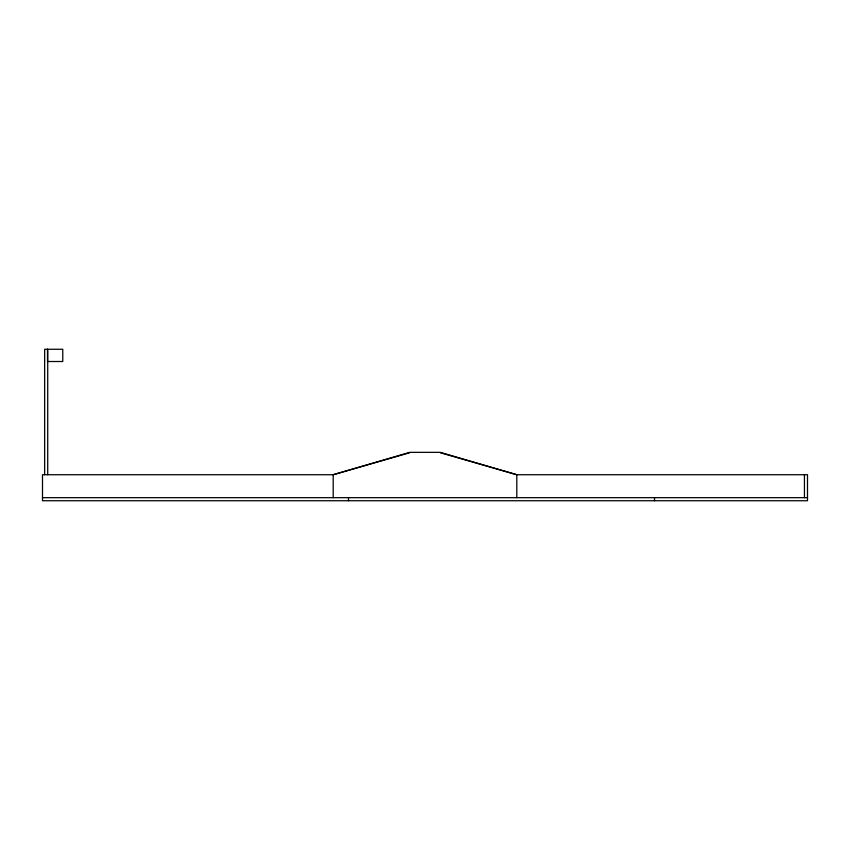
<?xml version="1.0" encoding="UTF-8"?>
<svg xmlns="http://www.w3.org/2000/svg" width="850" height="850" viewBox="0 0 850 850"><rect width="100%" height="100%" fill="white"/><g stroke="black" fill="none" stroke-linecap="round" stroke-linejoin="round"><path stroke-width="1.27" d="M409.721 452.752L333.2 474.725L42.5 474.725L42.5 500.735L807.5 500.735L807.5 474.725L516.8 474.725L440.3 452.752M42.5 497.675L807.5 497.675M804.44 474.725L804.44 497.675M654.5 497.675L654.5 500.735M516.8 497.675L516.8 474.725L440.3 452.349L409.721 452.349L333.2 474.725L333.2 497.675M348.5 497.675L348.5 500.735M47.717 349.265L47.717 474.725M47.504 349.265L47.504 361.505L62.762 361.505L62.762 349.265L44.657 349.265L44.657 474.725"/></g></svg>
